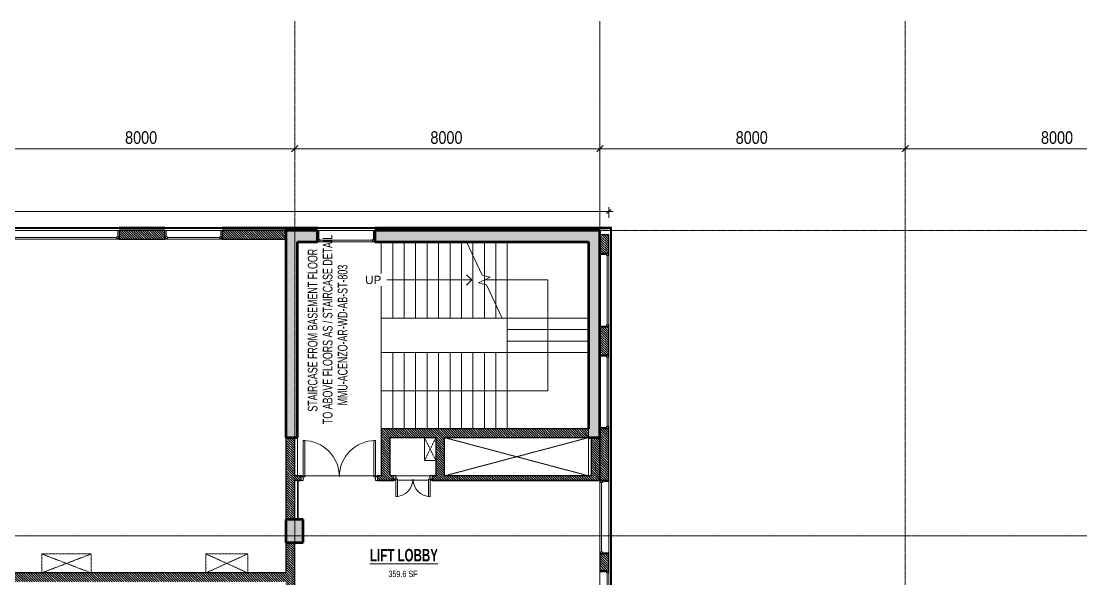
# Model space of a CAD drawing. Header units: millimetres. Extents: x -25222 to 91371, y -63339 to 20835.
# Drawn here: x 46568 to 74335, y 5484 to 20090 of the extents above; entities that cross this region are included whole.
import ezdxf

# ---------------------------------------------------------------- set-up
doc = ezdxf.new("R2010")
doc.units = ezdxf.units.MM
for name, pattern in [('Cut Out Line', [2, 1, -1]), ('Grid Line', [22.225, 12.7, -3.175, 3.175, -3.175]), ('Overhead', [3.96875, 2.38125, -1.5875])]:
    doc.linetypes.add(name, pattern=pattern)
for name, color, linetype, lineweight in [('A-ANNO-DIMS', 211, 'Continuous', 9), ('A-ANNO-DIMS-110', 211, 'Continuous', 9), ('A-AREA-IDEN', 2, 'Continuous', 9), ('A-DETL', 90, 'Continuous', 5), ('A-DOOR', 31, 'Continuous', 5), ('A-DOOR-FRAM', 31, 'Continuous', 5), ('A-GLAZ', 151, 'Continuous', 5), ('A-WALL', 113, 'Continuous', 5), ('A-WALL-PATT', 111, 'Continuous', 25), ('G-ANNO-TEXT', 231, 'Continuous', 9), ('S-COLS', 52, 'Continuous', 5), ('S-GRID', 1, 'Continuous', 9), ('S-STRS', 31, 'Continuous', 5), ('S-STRS-ANNO', 31, 'Continuous', 5), ('S-STRS-IDEN', 31, 'Continuous', 5), ('S-STRS-MBND', 31, 'Overhead', 5)]:
    doc.layers.add(name, color=color, linetype=linetype, lineweight=lineweight)
doc.styles.add('Arial_1', font='arial.ttf', dxfattribs={"height": 220})
doc.styles.add('Swis721 Cn BT_1', font='swissc.ttf', dxfattribs={"height": 330})
doc.styles.add('Swis721 Cn BT_10', font='swissc.ttf', dxfattribs={"width": 0.9, "height": 220})
doc.styles.add('Swis721 Cn BT_2', font='swissc.ttf', dxfattribs={"width": 0.8, "height": 253})
doc.styles.add('Swis721 Cn BT_3', font='swissc.ttf', dxfattribs={"width": 0.8, "height": 165})
doc.styles.add('Swis721 Cn BT_B', font='swisscb.ttf', dxfattribs={"width": 0.8, "height": 330})
doc.dimstyles.new('Diagonal_-2_mm_Swiss', dxfattribs={"dimscale": 304.8, "dimtxt": 222.071065, "dimasz": 0.360892, "dimexe": 0.360892, "dimexo": 0.0625, "dimgap": 0.072178, "dimtad": 1, "dimdec": 0, "dimzin": 0, "dimdsep": 46, "dimtxsty": 'Swis721 Cn BT_10', "dimblk1": 'OBLIQUE', "dimblk2": 'OBLIQUE', "dimsah": 1, "dimcen": 0.09, "dimdle": 0.360892, "dimazin": 0, "dimtfac": 1, "dimtdec": 4, "dimtix": 1, "dimtmove": 0, "dimatfit": 3, "dimfxl": 0.541339, "dimfxlon": 1, "dimtvp": 1, "dimtolj": 1, "dimtzin": 0, "dimarcsym": 2})
doc.dimstyles.new('Diagonal_-_2_5_mm_Swiss_Feet_Metric', dxfattribs={"dimscale": 304.8, "dimtxt": 333.106598, "dimasz": 0.541339, "dimexe": 0.360892, "dimexo": 0.0625, "dimgap": 0.072178, "dimtad": 1, "dimdec": 0, "dimzin": 0, "dimdsep": 46, "dimtxsty": 'Swis721 Cn BT_1', "dimblk1": 'OBLIQUE', "dimblk2": 'OBLIQUE', "dimsah": 1, "dimcen": 0.09, "dimdle": 0.866142, "dimazin": 0, "dimtfac": 1, "dimtdec": 4, "dimtix": 1, "dimtmove": 0, "dimatfit": 3, "dimfxl": 0.866142, "dimfxlon": 1, "dimtvp": 1, "dimtolj": 1, "dimtzin": 0, "dimarcsym": 2})
pattern_1 = [(315, (14219.89, -54691.457), (30.869454, 30.869454), [])]

# ---------------------------------------------------------------- blocks, each defined once
blk = doc.blocks.new('MM-HOSPITAL A_B BLOCK 2022_05_19_Interiors_rvt-1-4_ FOURTH FLOOR - GA PLAN')
at = {"layer": 'A-WALL', "color": 10, "lineweight": 9}
for p, q in [((53805, 7056), (53805, 8066)), ((53905, 8056), (53905, 8046)), ((55905, 8056), (55905, 8046)), ((56335, 8066), (56335, 8046)), ((57335, 8066), (57335, 8046)), ((61735, 8066), (61735, 8046)), ((53825, 8046), (53825, 7056)), ((53905, 8046), (53825, 8046)), ((56335, 8046), (55905, 8046)), ((61735, 8046), (57335, 8046))]:
    blk.add_line(p, q, dxfattribs=at)
blk = doc.blocks.new('M_Door-Passage-Double-Flush - FWD1 2_0-12470101-4_ FOURTH FLOOR - GA PLAN')
at = {"layer": 'A-DOOR'}
for p, q in [((-950, 38.85), (-950, 988.85)), ((-950, 988.85), (-905, 988.85)), ((-905, 988.85), (-905, 38.85)), ((950, 988.85), (905, 988.85)), ((905, 988.85), (905, 38.85)), ((950, 38.85), (950, 988.85)), ((-905, 38.85), (-950, 38.85)), ((905, 38.85), (950, 38.85))]:
    blk.add_line(p, q, dxfattribs=at)
for centre, start, end in [((-950, 38.85), 0, 90), ((950, 38.85), 90, 180)]:
    blk.add_arc(centre, 950, start, end, dxfattribs=at)
at = {"layer": 'A-DOOR-FRAM'}
for p, q in [((-950, 38.85), (-1000, 38.85)), ((-1000, 38.85), (-1000, -61.15)), ((-950, -10.9125), (-950, 38.85)), ((950, 38.85), (950, -10.9125)), ((1000, 38.85), (950, 38.85)), ((1000, -61.15), (1000, 38.85)), ((-1000, -61.15), (-950, -61.15)), ((-934.125, -10.9125), (-950, -10.9125)), ((-950, -61.15), (-950, -11.9375)), ((-950, -11.9375), (-934.125, -11.9375)), ((-934.125, -11.9375), (-934.125, -10.9125)), ((950, -10.9125), (934.125, -10.9125)), ((934.125, -10.9125), (934.125, -11.9375)), ((934.125, -11.9375), (950, -11.9375)), ((950, -11.9375), (950, -61.15)), ((950, -61.15), (1000, -61.15))]:
    blk.add_line(p, q, dxfattribs=at)
blk = doc.blocks.new('M_Fixed - 1938_2578-11196790-4_ FOURTH FLOOR - GA PLAN')
at = {"layer": 'A-GLAZ', "lineweight": 9}
for p, q in [((-969, 128), (-950, 128)), ((-950, 128), (-950, 65)), ((-950, 109), (-906, 109)), ((-950, 65), (-906, 65)), ((-937, 65), (-937, -102)), ((-906, 109), (-906, 65)), ((-906, 87), (906, 87)), ((906, 109), (906, 65)), ((950, 109), (906, 109)), ((906, 65), (950, 65)), ((937, 65), (937, -102)), ((950, 128), (950, 65)), ((968, 128), (950, 128)), ((-969, -102), (-937, -102)), ((969, -102), (937, -102))]:
    blk.add_line(p, q, dxfattribs=at)
blk = doc.blocks.new('M_Fixed - 1938_2578-11196791-4_ FOURTH FLOOR - GA PLAN')
at = {"layer": 'A-GLAZ', "lineweight": 9}
for p, q in [((-969, 102), (-937, 102)), ((-937, -65), (-937, 102)), ((937, -65), (937, 102)), ((969, 102), (937, 102)), ((-969, -128), (-950, -128)), ((-950, -128), (-950, -65)), ((-950, -65), (-906, -65)), ((-950, -109), (-906, -109)), ((-906, -109), (-906, -65)), ((-906, -87), (906, -87)), ((906, -65), (950, -65)), ((906, -109), (906, -65)), ((950, -109), (906, -109)), ((950, -128), (950, -65)), ((968, -128), (950, -128))]:
    blk.add_line(p, q, dxfattribs=at)
blk = doc.blocks.new('M_Door-Passage-Double-Flush - SHD 1_0-11714133-4_ FOURTH FLOOR - GA PLAN')
at = {"layer": 'A-DOOR'}
for p, q in [((-405, -38.85), (-450, -38.85)), ((-450, -38.85), (-450, -488.85)), ((-405, -488.85), (-405, -38.85)), ((405, -38.85), (450, -38.85)), ((405, -488.85), (405, -38.85)), ((450, -38.85), (450, -488.85)), ((-450, -488.85), (-405, -488.85)), ((450, -488.85), (405, -488.85))]:
    blk.add_line(p, q, dxfattribs=at)
for centre, start, end in [((-450, -38.85), 270, 360), ((450, -38.85), 180, 270)]:
    blk.add_arc(centre, 450, start, end, dxfattribs=at)
at = {"layer": 'A-DOOR-FRAM'}
for p, q in [((-500, 61.15), (-450, 61.15)), ((-500, -38.85), (-500, 61.15)), ((-450, 61.15), (-450, 11.9375)), ((-450, 11.9375), (-434.125, 11.9375)), ((-450, 10.9125), (-450, -38.85)), ((-434.125, 10.9125), (-450, 10.9125)), ((-434.125, 11.9375), (-434.125, 10.9125)), ((434.125, 11.9375), (450, 11.9375)), ((434.125, 10.9125), (434.125, 11.9375)), ((450, 10.9125), (434.125, 10.9125)), ((450, 61.15), (500, 61.15)), ((450, 11.9375), (450, 61.15)), ((450, -38.85), (450, 10.9125)), ((500, 61.15), (500, -38.85)), ((-450, -38.85), (-500, -38.85)), ((500, -38.85), (450, -38.85))]:
    blk.add_line(p, q, dxfattribs=at)
blk = doc.blocks.new('M_Fixed - 2800_2578-14861139-4_ FOURTH FLOOR - GA PLAN')
at = {"layer": 'A-GLAZ', "lineweight": 9}
for p, q in [((-1400, 102), (-1368, 102)), ((-1368, -65), (-1368, 102)), ((1368, -65), (1368, 102)), ((1400, 102), (1368, 102)), ((-1400, -128), (-1381, -128)), ((-1381, -128), (-1381, -65)), ((-1381, -65), (-1337, -65)), ((-1381, -109), (-1337, -109)), ((-1337, -109), (-1337, -65)), ((-1337, -87), (1337, -87)), ((1337, -65), (1381, -65)), ((1337, -109), (1337, -65)), ((1381, -109), (1337, -109)), ((1381, -128), (1381, -65)), ((1399, -128), (1381, -128))]:
    blk.add_line(p, q, dxfattribs=at)
blk = doc.blocks.new('M_Fixed - 1500_2578-14861140-4_ FOURTH FLOOR - GA PLAN')
at = {"layer": 'A-GLAZ', "lineweight": 9}
for p, q in [((-750, 102), (-718, 102)), ((-718, -65), (-718, 102)), ((718, -65), (718, 102)), ((750, 102), (718, 102)), ((-750, -128), (-731, -128)), ((-731, -128), (-731, -65)), ((-731, -65), (-687, -65)), ((-731, -109), (-687, -109)), ((-687, -109), (-687, -65)), ((-687, -87), (687, -87)), ((687, -65), (731, -65)), ((687, -109), (687, -65)), ((731, -109), (687, -109)), ((731, -128), (731, -65)), ((749, -128), (731, -128))]:
    blk.add_line(p, q, dxfattribs=at)
blk = doc.blocks.new('M_Fixed - 1500_2578-14861971-4_ FOURTH FLOOR - GA PLAN')
at = {"layer": 'A-GLAZ', "lineweight": 9}
for p, q in [((-750, 163), (-731, 163)), ((-731, 163), (-731, 100)), ((-731, 144), (-687, 144)), ((-731, 100), (-687, 100)), ((-718, 100), (-718, -137)), ((-687, 144), (-687, 100)), ((-687, 122), (687, 122)), ((687, 144), (687, 100)), ((731, 144), (687, 144)), ((687, 100), (731, 100)), ((718, 100), (718, -137)), ((731, 163), (731, 100)), ((749, 163), (731, 163)), ((-750, -137), (-718, -137)), ((750, -137), (718, -137))]:
    blk.add_line(p, q, dxfattribs=at)
blk = doc.blocks.new('DIMBLOCK12-4_ FOURTH FLOOR - GA PLAN')
at = {"layer": 'A-ANNO-DIMS-110', "lineweight": 35, "transparency": 16777216}
for p, q in [((69735, 16750), (69653, 16667)), ((69735, 16750), (69818, 16832)), ((77735, 16750), (77653, 16667)), ((77735, 16750), (77818, 16832))]:
    blk.add_line(p, q, dxfattribs=at)
at = {"layer": 'A-ANNO-DIMS-110', "transparency": 16777216}
for p, q in [((69735, 16486), (69735, 16860)), ((77735, 16750), (69735, 16750)), ((69735, 16750), (69735, 16486)), ((77735, 16486), (77735, 16860)), ((77735, 16750), (77735, 16486))]:
    blk.add_line(p, q, dxfattribs=at)
at = {"layer": 'A-ANNO-DIMS-110', "color": 0, "transparency": 16777216, "insert": (73291, 17207), "char_height": 330, "width": 1065.94, "attachment_point": 1, "line_spacing_factor": 0.961347, "style": 'Swis721 Cn BT_1'}
blk.add_mtext('8000', dxfattribs=at)
blk = doc.blocks.new('_Oblique')
at = {"color": 0, "linetype": 'ByBlock', "lineweight": -2}
blk.add_line((-0.5, -0.5), (0.5, 0.5), dxfattribs=at)
blk = doc.blocks.new('DIMBLOCK13-4_ FOURTH FLOOR - GA PLAN')
at = {"layer": 'A-ANNO-DIMS-110', "lineweight": 35, "transparency": 16777216}
for p, q in [((61735, 16750), (61653, 16667)), ((61735, 16750), (61818, 16832)), ((69735, 16750), (69653, 16667)), ((69735, 16750), (69818, 16832))]:
    blk.add_line(p, q, dxfattribs=at)
at = {"layer": 'A-ANNO-DIMS-110', "transparency": 16777216}
for p, q in [((61735, 16486), (61735, 16860)), ((69735, 16750), (61735, 16750)), ((61735, 16750), (61735, 16486)), ((69735, 16486), (69735, 16860)), ((69735, 16750), (69735, 16486))]:
    blk.add_line(p, q, dxfattribs=at)
at = {"layer": 'A-ANNO-DIMS-110', "color": 0, "transparency": 16777216, "insert": (65291, 17207), "char_height": 330, "width": 1065.94, "attachment_point": 1, "line_spacing_factor": 0.961347, "style": 'Swis721 Cn BT_1'}
blk.add_mtext('8000', dxfattribs=at)
blk = doc.blocks.new('DIMBLOCK14-4_ FOURTH FLOOR - GA PLAN')
at = {"layer": 'A-ANNO-DIMS-110', "lineweight": 35, "transparency": 16777216}
for p, q in [((53735, 16750), (53653, 16667)), ((53735, 16750), (53818, 16832)), ((61735, 16750), (61653, 16667)), ((61735, 16750), (61818, 16832))]:
    blk.add_line(p, q, dxfattribs=at)
at = {"layer": 'A-ANNO-DIMS-110', "transparency": 16777216}
for p, q in [((53735, 16486), (53735, 16860)), ((61735, 16750), (53735, 16750)), ((53735, 16750), (53735, 16486)), ((61735, 16486), (61735, 16860)), ((61735, 16750), (61735, 16486))]:
    blk.add_line(p, q, dxfattribs=at)
at = {"layer": 'A-ANNO-DIMS-110', "color": 0, "transparency": 16777216, "insert": (57291, 17207), "char_height": 330, "width": 1065.94, "attachment_point": 1, "line_spacing_factor": 0.961347, "style": 'Swis721 Cn BT_1'}
blk.add_mtext('8000', dxfattribs=at)
blk = doc.blocks.new('DIMBLOCK15-4_ FOURTH FLOOR - GA PLAN')
at = {"layer": 'A-ANNO-DIMS-110', "lineweight": 35, "transparency": 16777216}
for p, q in [((45735, 16750), (45653, 16667)), ((45735, 16750), (45818, 16832)), ((53735, 16750), (53653, 16667)), ((53735, 16750), (53818, 16832))]:
    blk.add_line(p, q, dxfattribs=at)
at = {"layer": 'A-ANNO-DIMS-110', "transparency": 16777216}
for p, q in [((45735, 16486), (45735, 16860)), ((53735, 16750), (45735, 16750)), ((45735, 16750), (45735, 16486)), ((53735, 16486), (53735, 16860)), ((53735, 16750), (53735, 16486))]:
    blk.add_line(p, q, dxfattribs=at)
at = {"layer": 'A-ANNO-DIMS-110', "color": 0, "transparency": 16777216, "insert": (49291, 17207), "char_height": 330, "width": 1065.94, "attachment_point": 1, "line_spacing_factor": 0.961347, "style": 'Swis721 Cn BT_1'}
blk.add_mtext('8000', dxfattribs=at)
blk = doc.blocks.new('DIMBLOCK102-4_ FOURTH FLOOR - GA PLAN')
at = {"layer": 'A-ANNO-DIMS-110', "transparency": 16777216}
for p, q in [((62075, 15105), (18910, 15105)), ((19020, 14940), (19020, 15215)), ((19020, 15105), (19020, 14940)), ((61965, 14940), (61965, 15215)), ((61965, 15105), (61965, 14940))]:
    blk.add_line(p, q, dxfattribs=at)
at = {"layer": 'A-ANNO-DIMS-110', "lineweight": 18, "transparency": 16777216}
for p, q in [((19020, 15105), (18965, 15050)), ((19020, 15105), (19075, 15160)), ((61965, 15105), (61910, 15050)), ((61965, 15105), (62020, 15160))]:
    blk.add_line(p, q, dxfattribs=at)
at = {"layer": 'A-ANNO-DIMS-110', "color": 0, "transparency": 16777216, "insert": (40167, 15418), "char_height": 220, "width": 782.54, "attachment_point": 1, "line_spacing_factor": 0.961347, "style": 'Swis721 Cn BT_10'}
blk.add_mtext('42945', dxfattribs=at)

msp = doc.modelspace()

# ---------------------------------------------------------------- hatches: boundary and pattern name
at = {"layer": 'A-WALL-PATT', "lineweight": 5}
h = msp.add_hatch(dxfattribs=at)
h.set_pattern_fill('FP_1', color=9, style=0, pattern_type=2)
h.set_pattern_definition(pattern_1)
h.paths.add_polyline_path([(56005.1, 14656.3), (62040.1, 14656.3), (62040.1, 14686.3), (55835.1, 14686.3), (55835.1, 14656.3)], flags=0)
h.paths.add_polyline_path([(49135.1, 14656.3), (50335.1, 14656.3), (50335.1, 14686.3), (49135.1, 14686.3)], flags=0)
h.paths.add_polyline_path([(51835.1, 14656.3), (54335.1, 14656.3), (54335.1, 14686.3), (51835.1, 14686.3)], flags=0)
h.paths.add_polyline_path([(46335.1, 14656.3), (46335.1, 14686.3), (45135.1, 14686.3), (45135.1, 14656.3), (46035.1, 14656.3)], flags=0)
h.paths.add_polyline_path([(42335.1, 14656.3), (42335.1, 14686.3), (41135.1, 14686.3), (41135.1, 14656.3)], flags=0)
h.paths.add_polyline_path([(29435.1, 14656.3), (30335.1, 14656.3), (30335.1, 14686.3), (29135.1, 14686.3), (29135.1, 14656.3)], flags=0)
h.paths.add_polyline_path([(38335.1, 14656.3), (38335.1, 14686.3), (37135.1, 14686.3), (37135.1, 14656.3), (38035.1, 14656.3)], flags=0)
h.paths.add_polyline_path([(34335.1, 14656.3), (34335.1, 14686.3), (33135.1, 14686.3), (33135.1, 14656.3), (33580.1, 14656.3)], flags=0)
h.paths.add_polyline_path([(26335.1, 14656.3), (26335.1, 14686.3), (25135.1, 14686.3), (25135.1, 14656.3), (26234.7, 14656.3)], flags=0)
h.paths.add_polyline_path([(22335.1, 14656.3), (22335.1, 14686.3), (21135.1, 14686.3), (21135.1, 14656.3), (21922.6, 14656.3)], flags=0)
h.paths.add_polyline_path([(19020.1, 14656.3), (19635.1, 14656.3), (19635.1, 14686.3), (19020.1, 14686.3)], flags=0)
h = msp.add_hatch(dxfattribs=at)
h.set_pattern_fill('FP_1', color=9, style=0, pattern_type=2)
h.set_pattern_definition(pattern_1)
h.paths.add_polyline_path([(21620.1, 14381.3), (21620.1, 14611.3), (21135.1, 14611.3), (21135.1, 14381.3), (21620.1, 14381.3)], flags=0)
h.paths.add_polyline_path([(22335.1, 14381.3), (22335.1, 14611.3), (21920.1, 14611.3), (21920.1, 14381.3)], flags=0)
h.paths.add_polyline_path([(19420.1, 14381.3), (19635.1, 14381.3), (19635.1, 14611.3), (19020.1, 14611.3), (19020.1, 14381.3), (19120.1, 14381.3)], flags=0)
h.paths.add_polyline_path([(50335.1, 14381.3), (50335.1, 14611.3), (49135.1, 14611.3), (49135.1, 14381.3)], flags=0)
h.paths.add_polyline_path([(53505.1, 14381.3), (53505.1, 14611.3), (51835.1, 14611.3), (51835.1, 14381.3)], flags=0)
h.paths.add_polyline_path([(46035.1, 14381.3), (46335.1, 14381.3), (46335.1, 14611.3), (46035.1, 14611.3), (46035.1, 14553.7)], flags=0)
h.paths.add_polyline_path([(45135.1, 14381.3), (45435.1, 14381.3), (45435.1, 14611.3), (45135.1, 14611.3)], flags=0)
h.paths.add_polyline_path([(33135.1, 14381.3), (34335.1, 14381.3), (34335.1, 14611.3), (33135.1, 14611.3)], flags=0)
h.paths.add_polyline_path([(38335.1, 14381.3), (38335.1, 14611.3), (38035.1, 14611.3), (38035.1, 14381.3)], flags=0)
h.paths.add_polyline_path([(41135.1, 14381.3), (42335.1, 14381.3), (42335.1, 14611.3), (41135.1, 14611.3)], flags=0)
h.paths.add_polyline_path([(37135.1, 14381.3), (37435.1, 14381.3), (37435.1, 14611.3), (37135.1, 14611.3)], flags=0)
h.paths.add_polyline_path([(26234.7, 14381.3), (26335.1, 14381.3), (26335.1, 14611.3), (25135.1, 14611.3), (25135.1, 14381.3)], flags=0)
h.paths.add_polyline_path([(29435.1, 14381.3), (29435.1, 14611.3), (29135.1, 14611.3), (29135.1, 14381.3)], flags=0)
h.paths.add_polyline_path([(30035.1, 14381.3), (30335.1, 14381.3), (30335.1, 14611.3), (30035.1, 14611.3), (30035.1, 14553.7)], flags=0)
h = msp.add_hatch(color=55, dxfattribs=at)
h.paths.add_polyline_path([(61735.1, 14311.3), (61735.1, 14311.3), (61735.1, 14611.3), (55835.1, 14611.3), (55835.1, 14311.3), (61435.1, 14311.3)], flags=0)
h.paths.add_polyline_path([(53805.1, 14311.3), (54335.1, 14311.3), (54335.1, 14611.3), (53505.1, 14611.2), (53505.1, 14311.3)], flags=0)
h = msp.add_hatch(dxfattribs=at)
h.set_pattern_fill('FP_1', color=9, style=0, pattern_type=2)
h.set_pattern_definition(pattern_1)
h.paths.add_polyline_path([(61965.1, -9618.7), (61965.1, -8788.7), (61735.1, -8788.7), (61735.1, -9618.7)], flags=0)
h.paths.add_polyline_path([(61735.1, -6850.7), (61965.1, -6850.7), (61965.1, -6319.7), (61735.1, -6319.7), (61735.1, -6388.7)], flags=0)
h.paths.add_polyline_path([(61965.1, -4381.7), (61965.1, -3851.7), (61735.1, -3851.7), (61735.1, -4381.7)], flags=0)
h.paths.add_polyline_path([(61965.1, -1913.7), (61965.1, -1313.7), (61735.1, -1313.7), (61735.1, -1913.7)], flags=0)
h.paths.add_polyline_path([(61965.1, 624.3), (61965.1, 1224.3), (61735.1, 1224.3), (61735.1, 624.3)], flags=0)
h.paths.add_polyline_path([(61965.1, 3162.3), (61965.1, 3762.3), (61735.1, 3762.3), (61735.1, 3162.3)], flags=0)
h.paths.add_polyline_path([(61965.1, 5700.3), (61965.1, 6128.3), (61735.1, 6128.3), (61735.1, 5700.3)], flags=0)
h.paths.add_polyline_path([(61735.1, 8066.3), (61965.1, 8066.3), (61965.1, 9411.3), (61735.1, 9411.3), (61735.1, 8617.3)], flags=0)
h.paths.add_polyline_path([(61965.1, 11349.3), (61965.1, 12073.3), (61735.1, 12073.3), (61735.1, 11349.3)], flags=0)
h.paths.add_polyline_path([(61965.1, 14011.3), (61965.1, 14496.3), (61735.1, 14496.3), (61735.1, 14011.3)], flags=0)
h = msp.add_hatch(dxfattribs=at)
h.set_pattern_fill('FP_1', color=9, style=0, pattern_type=2)
h.set_pattern_definition(pattern_1)
h.paths.add_polyline_path([(62040.1, -9693.7), (62040.1, -8788.7), (62010.1, -8788.7), (62010.1, -9693.7)], flags=0)
h.paths.add_polyline_path([(62040.1, -6850.7), (62040.1, -6319.7), (62010.1, -6319.7), (62010.1, -6850.7)], flags=0)
h.paths.add_polyline_path([(62040.1, -4381.7), (62040.1, -3851.7), (62010.1, -3851.7), (62010.1, -4381.7)], flags=0)
h.paths.add_polyline_path([(62040.1, -1913.7), (62040.1, -1313.7), (62010.1, -1313.7), (62010.1, -1913.7)], flags=0)
h.paths.add_polyline_path([(62010.1, 624.3), (62040.1, 624.3), (62040.1, 1224.3), (62010.1, 1224.3)], flags=0)
h.paths.add_polyline_path([(62040.1, 3162.3), (62040.1, 3762.3), (62010.1, 3762.3), (62010.1, 3162.3)], flags=0)
h.paths.add_polyline_path([(62010.1, 5700.3), (62040.1, 5700.3), (62040.1, 6128.3), (62010.1, 6128.3)], flags=0)
h.paths.add_polyline_path([(62010.1, 8066.3), (62040.1, 8066.3), (62040.1, 9411.3), (62010.1, 9411.3), (62010.1, 8871.4)], flags=0)
h.paths.add_polyline_path([(62040.1, 11349.3), (62040.1, 12073.3), (62010.1, 12073.3), (62010.1, 11349.3)], flags=0)
h.paths.add_polyline_path([(62010.1, 14011.3), (62040.1, 14011.3), (62040.1, 14656.3), (62010.1, 14656.3), (62010.1, 14311.3)], flags=0)
for points in [[(53805.1, 9181.3), (53805.1, 9181.3), (53805.1, 14311.3), (53505.1, 14311.3), (53505.1, 9181.3)], [(61735.1, 9181.3), (61735.1, 14311.3), (61435.1, 14311.3), (61435.1, 9181.3), (61680.1, 9181.3)]]:
    msp.add_hatch(color=55, dxfattribs=at).paths.add_polyline_path(points, flags=0)
h = msp.add_hatch(dxfattribs=at)
h.set_pattern_fill('FP_1', color=9, style=0, pattern_type=2)
h.set_pattern_definition(pattern_1)
h.paths.add_polyline_path([(53505.1, 7036.3), (53735.1, 7036.3), (53735.1, 9181.3), (53505.1, 9181.3), (53505.1, 7036.3)], flags=0)
h = msp.add_hatch(dxfattribs=at)
h.set_pattern_fill('FP_1', color=9, style=0, pattern_type=2)
h.set_pattern_definition(pattern_1)
h.paths.add_polyline_path([(57435.1, 9181.3), (61435.1, 9181.3), (61435.1, 9411.3), (56005.1, 9411.3), (56005.1, 9181.3), (56305.1, 9181.3)], flags=0)
h = msp.add_hatch(dxfattribs=at)
h.set_pattern_fill('FP_1', color=9, style=0, pattern_type=2)
h.set_pattern_definition(pattern_1)
h.paths.add_polyline_path([(56005.1, 8181.3), (56235.1, 8181.3), (56235.1, 9181.3), (56005.1, 9181.3), (56005.1, 8997.8)], flags=0)
h = msp.add_hatch(dxfattribs=at)
h.set_pattern_fill('FP_1', color=9, style=0, pattern_type=2)
h.set_pattern_definition(pattern_1)
h.paths.add_polyline_path([(57452.9, 8181.3), (57665.1, 8181.3), (57665.1, 9181.3), (57435.1, 9181.3), (57435.1, 8181.3)], flags=0)
h = msp.add_hatch(dxfattribs=at)
h.set_pattern_fill('FP_1', color=9, style=0, pattern_type=2)
h.set_pattern_definition(pattern_1)
h.paths.add_polyline_path([(61505.1, 8066.3), (61735.1, 8066.3), (61735.1, 9181.2), (61505.1, 9181.3), (61505.1, 8181.3)], flags=0)
h = msp.add_hatch(dxfattribs=at)
h.set_pattern_fill('FP_1', color=9, style=0, pattern_type=2)
h.set_pattern_definition(pattern_1)
h.paths.add_polyline_path([(61435.1, 8066.3), (61505.1, 8066.3), (61505.1, 8181.3), (57335.1, 8181.3), (57335.1, 8066.3), (59305.1, 8066.3)], flags=0)
h.paths.add_polyline_path([(56235.1, 8066.3), (56335.1, 8066.3), (56335.1, 8181.3), (55905.1, 8181.3), (55905.1, 8066.3), (56005.1, 8066.3)], flags=0)
h.paths.add_polyline_path([(53805.1, 8066.3), (53905.1, 8066.3), (53905.1, 8181.3), (53735.1, 8181.3), (53735.1, 8066.3), (53761.5, 8066.3)], flags=0)
h = msp.add_hatch(dxfattribs=at)
h.set_pattern_fill('FP_1', color=9, style=0, pattern_type=2)
h.set_pattern_definition(pattern_1)
h.paths.add_polyline_path([(53620.1, 2651.3), (53735.1, 2651.3), (53735.1, 4001.3), (53505.1, 4001.3), (53505.1, 2651.3)], flags=0)
h.paths.add_polyline_path([(53505.1, 5251.3), (53735.1, 5251.3), (53735.1, 6436.3), (53505.1, 6436.3), (53505.1, 5406.3)], flags=0)
h = msp.add_hatch(dxfattribs=at)
h.set_pattern_fill('FP_1', color=9, style=0, pattern_type=2)
h.set_pattern_definition(pattern_1)
h.paths.add_polyline_path([(51943.8, 5406.3), (53505.1, 5406.3), (53505.1, 5636.3), (-10104.9, 5636.3), (-10104.9, 5406.3), (48271.1, 5406.3)], flags=0)
at = {"layer": 'S-COLS'}
msp.add_hatch(color=8, dxfattribs=at).paths.add_polyline_path([(53505.8, 6436.3), (53955.8, 6436.3), (53955.8, 7036.3), (53505.8, 7036.3)], flags=0)

# ---------------------------------------------------------------- linework, layer by layer
at = {"layer": 'A-DETL', "linetype": 'Cut Out Line'}
for p, q in [((57135, 9181.3), (57434.6, 8582)), ((57135, 8581.3), (57434.6, 9180.5)), ((61435.1, 9181.3), (57665.1, 8181.3)), ((57665.1, 9181.2), (61435.1, 8181.3)), ((47105, 6136.3), (48405, 5636.3)), ((48405, 6136.3), (47105, 5636.3)), ((47105, 5636.3), (47105, 6136.3)), ((47105, 6136.3), (48405, 6136.3)), ((48405, 6136.3), (48405, 5636.3)), ((52505, 6136.3), (51405, 5636.3)), ((51405, 6136.3), (52505, 5636.3)), ((51405, 5636.3), (51405, 6136.3)), ((51405, 6136.3), (52505, 6136.3)), ((52505, 6136.3), (52505, 5636.3))]:
    msp.add_line(p, q, dxfattribs=at)
at = {"layer": 'A-DETL'}
for p, q in [((57135, 8581.3), (57135, 9181.3)), ((57435.1, 9181.3), (57435.1, 8581.3)), ((61435.1, 9181.3), (61435.1, 8181.3)), ((57435.1, 8581.3), (57135, 8581.3))]:
    msp.add_line(p, q, dxfattribs=at)
at = {"layer": 'A-WALL'}
for p, q in [((46335.1, 14686.3), (49135.1, 14686.3)), ((49135.1, 14656.3), (46335.1, 14656.3)), ((46335.1, 14611.3), (49135.1, 14611.3)), ((50335.1, 14686.3), (51835.1, 14686.3)), ((51835.1, 14656.3), (50335.1, 14656.3)), ((50335.1, 14611.3), (51835.1, 14611.3)), ((54335.1, 14686.3), (55835.1, 14686.3)), ((55835.1, 14656.3), (54335.1, 14656.3)), ((54335.1, 14611.3), (55835.1, 14611.3)), ((49135.1, 14381.3), (46335.1, 14381.3)), ((51835.1, 14381.3), (50335.1, 14381.3)), ((55835.1, 14311.3), (54335.1, 14311.3)), ((61965.1, 14011.3), (61965.1, 12073.3)), ((62010.1, 12073.3), (62010.1, 14011.3)), ((62040.1, 14011.3), (62040.1, 12073.3)), ((61965.1, 11349.3), (61965.1, 9411.3)), ((62010.1, 9411.3), (62010.1, 11349.3)), ((62040.1, 11349.3), (62040.1, 9411.3)), ((61435.1, 9181.3), (61435.1, 9411.3)), ((56385.1, 8066.3), (56335.1, 8066.3)), ((56385.1, 8181.3), (57285.1, 8181.3)), ((57240.1, 8066.3), (56430.1, 8066.3)), ((57335.1, 8066.3), (57285.1, 8066.3)), ((61965.1, 8066.3), (61965.1, 6128.3)), ((62010.1, 6128.3), (62010.1, 8066.3)), ((62040.1, 8066.3), (62040.1, 6128.3)), ((61735.1, 6128.3), (61735.1, 8046.3)), ((61735.1, 5121.3), (61735.1, 5700.3)), ((61965.1, 5700.3), (61965.1, 3762.3)), ((62010.1, 3762.3), (62010.1, 5700.3)), ((62040.1, 5700.3), (62040.1, 3762.3))]:
    msp.add_line(p, q, dxfattribs=at)
at = {"layer": 'A-WALL', "lineweight": 25}
for p, q in [((50335.1, 14686.3), (49135.1, 14686.3)), ((49135.1, 14686.3), (49135.1, 14656.3)), ((49135.1, 14656.3), (50335.1, 14656.3)), ((50335.1, 14611.3), (49135.1, 14611.3)), ((49135.1, 14611.3), (49135.1, 14381.3)), ((50335.1, 14656.3), (50335.1, 14686.3)), ((50335.1, 14381.3), (50335.1, 14611.3)), ((54335.1, 14686.3), (51835.1, 14686.3)), ((51835.1, 14686.3), (51835.1, 14656.3)), ((51835.1, 14656.3), (54335.1, 14656.3)), ((53505.1, 14611.3), (51835.1, 14611.3)), ((51835.1, 14611.3), (51835.1, 14381.3)), ((53505.1, 14381.3), (53505.1, 14611.3)), ((54335.1, 14656.3), (54335.1, 14686.3)), ((55835.1, 14686.3), (55835.1, 14656.3)), ((62040.1, 14686.3), (55835.1, 14686.3)), ((55835.1, 14656.3), (62040.1, 14656.3)), ((61735.1, 14496.3), (61735.1, 14011.3)), ((61965.1, 14496.3), (61735.1, 14496.3)), ((61965.1, 14011.3), (61965.1, 14496.3)), ((62010.1, 14686.3), (62010.1, 14011.3)), ((62040.1, 14011.3), (62040.1, 14686.3)), ((49135.1, 14381.3), (50335.1, 14381.3)), ((51835.1, 14381.3), (53505.1, 14381.3)), ((61735.1, 14011.3), (61965.1, 14011.3)), ((62010.1, 14011.3), (62040.1, 14011.3)), ((61735.1, 12073.3), (61735.1, 11349.3)), ((61965.1, 12073.3), (61735.1, 12073.3)), ((61965.1, 11349.3), (61965.1, 12073.3)), ((62010.1, 12073.3), (62010.1, 11349.3)), ((62040.1, 12073.3), (62010.1, 12073.3)), ((62040.1, 11349.3), (62040.1, 12073.3)), ((61735.1, 11349.3), (61965.1, 11349.3)), ((62010.1, 11349.3), (62040.1, 11349.3)), ((53505.1, 9181.3), (53505.1, 7036.3)), ((53505.1, 9181.3), (53505.1, 9181.3)), ((53735.1, 8181.3), (53735.1, 9181.3)), ((61435.1, 9411.3), (56005.1, 9411.3)), ((56005.1, 9411.3), (56005.1, 8181.3)), ((56235.1, 9181.3), (57435.1, 9181.3)), ((56235.1, 8181.3), (56235.1, 9181.3)), ((57435.1, 9181.3), (57435.1, 8181.3)), ((57665.1, 9181.3), (61435.1, 9181.3)), ((57665.1, 8181.3), (57665.1, 9181.3)), ((61505.1, 9181.3), (61505.1, 8181.3)), ((61735.1, 9411.3), (61735.1, 8066.3)), ((61965.1, 9411.3), (61735.1, 9411.3)), ((61735.1, 8066.3), (61735.1, 9181.3)), ((61965.1, 8066.3), (61965.1, 9411.3)), ((62010.1, 9411.3), (62010.1, 8066.3)), ((62040.1, 9411.3), (62010.1, 9411.3)), ((62040.1, 8066.3), (62040.1, 9411.3)), ((53905.1, 8181.3), (53735.1, 8181.3)), ((53735.1, 7036.3), (53735.1, 8066.3)), ((53735.1, 8066.3), (53905.1, 8066.3)), ((53905.1, 8156.3), (53905.1, 8181.3)), ((56005.1, 8181.3), (55905.1, 8181.3)), ((55905.1, 8181.3), (55905.1, 8156.3)), ((55905.1, 8066.3), (56335.1, 8066.3)), ((56335.1, 8181.3), (56235.1, 8181.3)), ((56335.1, 8066.3), (56335.1, 8091.3)), ((57435.1, 8181.3), (57335.1, 8181.3)), ((57335.1, 8091.3), (57335.1, 8066.3)), ((57335.1, 8066.3), (61965.1, 8066.3)), ((61505.1, 8181.3), (57665.1, 8181.3)), ((62010.1, 8066.3), (62040.1, 8066.3)), ((53505.1, 7036.3), (53735.1, 7036.3)), ((53505.1, 6436.3), (53505.1, 5636.3)), ((53735.1, 6436.3), (53505.1, 6436.3)), ((53735.1, 5251.3), (53735.1, 6436.3)), ((61735.1, 6128.3), (61735.1, 5700.3)), ((61965.1, 6128.3), (61735.1, 6128.3)), ((61965.1, 5700.3), (61965.1, 6128.3)), ((62010.1, 6128.3), (62010.1, 5700.3)), ((62040.1, 6128.3), (62010.1, 6128.3)), ((62040.1, 5700.3), (62040.1, 6128.3)), ((53505.1, 5636.3), (-10104.9, 5636.3)), ((61735.1, 5700.3), (61965.1, 5700.3)), ((62010.1, 5700.3), (62040.1, 5700.3))]:
    msp.add_line(p, q, dxfattribs=at)
at = {"layer": 'A-WALL', "lineweight": 50}
for p, q in [((54335.1, 14611.3), (53505.1, 14611.3)), ((53505.1, 14611.3), (53505.1, 14311.3)), ((54335.1, 14311.3), (54335.1, 14611.3)), ((61735.1, 14611.3), (55835.1, 14611.3)), ((55835.1, 14611.3), (55835.1, 14311.3)), ((61735.1, 14311.3), (61735.1, 14611.3)), ((53505.1, 14311.3), (53505.1, 9181.3)), ((53805.1, 9181.3), (53805.1, 14311.3)), ((53805.1, 14311.3), (54335.1, 14311.3)), ((55835.1, 14311.3), (61435.1, 14311.3)), ((61435.1, 14311.3), (61435.1, 9411.3)), ((61735.1, 9181.3), (61735.1, 14311.3)), ((53505.1, 9181.3), (53805.1, 9181.3)), ((61435.1, 9181.3), (61735.1, 9181.3))]:
    msp.add_line(p, q, dxfattribs=at)
at = {"layer": 'S-COLS', "color": 250, "lineweight": 50}
for p, q in [((53955.8, 7036.3), (53505.8, 7036.3)), ((53505.8, 7036.3), (53505.8, 6436.3)), ((53955.8, 6436.3), (53955.8, 7036.3)), ((53505.8, 6436.3), (53955.8, 6436.3))]:
    msp.add_line(p, q, dxfattribs=at)
at = {"layer": 'S-GRID', "linetype": 'Grid Line'}
for p, q in [((53735.1, 20089.7), (53735.1, -62440.6)), ((61735.1, 20089.7), (61735.1, -62440.6)), ((69735.1, 20089.7), (69735.1, -62440.6)), ((90711.2, 14611.3), (-24562.2, 14611.3)), ((-24562.2, 6611.3), (90711.2, 6611.3))]:
    msp.add_line(p, q, dxfattribs=at)
at = {"layer": 'S-STRS'}
for p, q in [((56005.1, 14311.3), (56005.1, 12311.3)), ((56305.1, 14311.3), (56305.1, 12311.3)), ((56605.1, 14311.3), (56605.1, 12311.3)), ((56905.1, 14311.3), (56905.1, 12311.3)), ((57205.1, 14311.3), (57205.1, 12311.3)), ((57505.1, 14311.3), (57505.1, 12311.3)), ((57805.1, 14311.3), (57805.1, 12311.3)), ((58105.1, 14311.3), (58105.1, 12311.3)), ((58405.1, 14311.3), (58405.1, 13954.6)), ((58705.1, 14311.3), (58705.1, 13421.7)), ((59005.1, 14311.3), (59005.1, 12667.9)), ((59305.1, 14311.3), (59305.1, 12311.3)), ((58405.1, 13954.6), (58405.1, 12311.3)), ((58705.1, 13421.7), (58705.1, 13311.3)), ((58705.1, 13311.3), (58705.1, 13200.8)), ((58705.1, 13200.8), (58705.1, 12311.3)), ((59005.1, 12667.9), (59005.1, 12311.3)), ((56005.1, 11411.3), (56005.1, 12311.3)), ((56005.1, 12311.3), (56305.1, 12311.3)), ((56305.1, 12311.3), (56605.1, 12311.3)), ((56605.1, 12311.3), (56905.1, 12311.3)), ((56905.1, 12311.3), (57205.1, 12311.3)), ((57205.1, 12311.3), (57505.1, 12311.3)), ((57505.1, 12311.3), (57805.1, 12311.3)), ((57805.1, 12311.3), (58105.1, 12311.3)), ((58105.1, 12311.3), (58405.1, 12311.3)), ((58405.1, 12311.3), (58705.1, 12311.3)), ((58705.1, 12311.3), (59005.1, 12311.3)), ((59005.1, 12311.3), (59171.4, 12311.3)), ((59171.4, 12311.3), (59305.1, 12311.3)), ((61435.1, 12311.3), (59305.1, 12311.3)), ((59305.1, 12311.3), (59305.1, 12011.3)), ((59305.1, 12011.3), (59305.1, 11711.3)), ((61435.1, 12011.3), (59305.1, 12011.3)), ((59305.1, 11711.3), (59305.1, 11411.3)), ((61435.1, 11711.3), (59305.1, 11711.3)), ((56005.1, 9411.3), (56005.1, 11411.3)), ((56305.1, 11411.3), (56005.1, 11411.3)), ((56605.1, 11411.3), (56305.1, 11411.3)), ((56305.1, 9411.3), (56305.1, 11411.3)), ((56905.1, 11411.3), (56605.1, 11411.3)), ((56605.1, 9411.3), (56605.1, 11411.3)), ((57205.1, 11411.3), (56905.1, 11411.3)), ((56905.1, 9411.3), (56905.1, 11411.3)), ((57505.1, 11411.3), (57205.1, 11411.3)), ((57205.1, 9411.3), (57205.1, 11411.3)), ((57805.1, 11411.3), (57505.1, 11411.3)), ((57505.1, 9411.3), (57505.1, 11411.3)), ((58105.1, 11411.3), (57805.1, 11411.3)), ((57805.1, 9411.3), (57805.1, 11411.3)), ((58405.1, 11411.3), (58105.1, 11411.3)), ((58105.1, 9411.3), (58105.1, 11411.3)), ((58705.1, 11411.3), (58405.1, 11411.3)), ((58405.1, 9411.3), (58405.1, 11411.3)), ((59005.1, 11411.3), (58705.1, 11411.3)), ((58705.1, 9411.3), (58705.1, 11411.3)), ((59305.1, 11411.3), (59005.1, 11411.3)), ((59005.1, 9411.3), (59005.1, 11411.3)), ((59305.1, 9411.3), (59305.1, 11411.3)), ((61435.1, 11411.3), (59305.1, 11411.3)), ((53805.1, 9181.3), (53805.1, 8181.3)), ((53805.1, 9181.3), (53805.1, 8181.3)), ((53905.1, 8181.3), (53955.1, 8181.3)), ((54000.1, 8181.3), (55810.1, 8181.3)), ((55855.1, 8181.3), (55905.1, 8181.3))]:
    msp.add_line(p, q, dxfattribs=at)
at = {"layer": 'S-STRS', "linetype": 'Overhead'}
for p, q in [((56005.1, 14311.3), (56005.1, 12311.3)), ((56305.1, 14311.3), (56305.1, 12311.3)), ((56605.1, 14311.3), (56605.1, 12311.3)), ((56905.1, 14311.3), (56905.1, 12311.3)), ((57205.1, 14311.3), (57205.1, 12311.3)), ((57505.1, 14311.3), (57505.1, 12311.3)), ((57805.1, 14311.3), (57805.1, 12311.3)), ((58105.1, 14311.3), (58105.1, 12311.3)), ((58405.1, 14311.3), (58405.1, 13954.6)), ((58705.1, 14311.3), (58705.1, 13421.7)), ((59005.1, 14311.3), (59005.1, 12667.9)), ((59305.1, 14311.3), (59305.1, 12311.3)), ((58405.1, 13954.6), (58405.1, 12311.3)), ((58705.1, 13421.7), (58705.1, 13311.3)), ((58705.1, 13311.3), (58705.1, 13200.8)), ((58705.1, 13200.8), (58705.1, 12311.3)), ((59005.1, 12667.9), (59005.1, 12311.3)), ((61435.1, 12311.3), (59305.1, 12311.3)), ((61435.1, 12011.3), (59305.1, 12011.3)), ((61435.1, 11711.3), (59305.1, 11711.3)), ((56005.1, 9411.3), (56005.1, 11411.3)), ((56305.1, 9411.3), (56305.1, 11411.3)), ((56605.1, 9411.3), (56605.1, 11411.3)), ((56905.1, 9411.3), (56905.1, 11411.3)), ((57205.1, 9411.3), (57205.1, 11411.3)), ((57505.1, 9411.3), (57505.1, 11411.3)), ((57805.1, 9411.3), (57805.1, 11411.3)), ((58105.1, 9411.3), (58105.1, 11411.3)), ((58405.1, 9411.3), (58405.1, 11411.3)), ((58705.1, 9411.3), (58705.1, 11411.3)), ((59005.1, 9411.3), (59005.1, 11411.3)), ((59305.1, 9411.3), (59305.1, 11411.3)), ((61435.1, 11411.3), (59305.1, 11411.3))]:
    msp.add_line(p, q, dxfattribs=at)
at = {"layer": 'S-STRS-ANNO'}
for p, q in [((58375.1, 13311.3), (58237.6, 13448.8)), ((56005.1, 13311.3), (56305.1, 13311.3)), ((56305.1, 13311.3), (56605.1, 13311.3)), ((56605.1, 13311.3), (56905.1, 13311.3)), ((56905.1, 13311.3), (57205.1, 13311.3)), ((57205.1, 13311.3), (57505.1, 13311.3)), ((57505.1, 13311.3), (57805.1, 13311.3)), ((57805.1, 13311.3), (58105.1, 13311.3)), ((58105.1, 13311.3), (58375.1, 13311.3)), ((58375.1, 13311.3), (58237.6, 13173.8)), ((58705.1, 13311.3), (59005.1, 13311.3)), ((59005.1, 13311.3), (59305.1, 13311.3)), ((59305.1, 13311.3), (60370.1, 13311.3)), ((60370.1, 13311.3), (60370.1, 12311.3)), ((60370.1, 12311.3), (60370.1, 12011.3)), ((60370.1, 12011.3), (60370.1, 11711.3)), ((60370.1, 11711.3), (60370.1, 11411.3)), ((60370.1, 11411.3), (60370.1, 10411.3)), ((56305.1, 10411.3), (56005.1, 10411.3)), ((56605.1, 10411.3), (56305.1, 10411.3)), ((56905.1, 10411.3), (56605.1, 10411.3)), ((57205.1, 10411.3), (56905.1, 10411.3)), ((57505.1, 10411.3), (57205.1, 10411.3)), ((57805.1, 10411.3), (57505.1, 10411.3)), ((58105.1, 10411.3), (57805.1, 10411.3)), ((58405.1, 10411.3), (58105.1, 10411.3)), ((58705.1, 10411.3), (58405.1, 10411.3)), ((59005.1, 10411.3), (58705.1, 10411.3)), ((59305.1, 10411.3), (59005.1, 10411.3)), ((60370.1, 10411.3), (59305.1, 10411.3))]:
    msp.add_line(p, q, dxfattribs=at)
at = {"layer": 'S-STRS-MBND'}
for p, q in [((53805.1, 14311.3), (53805.1, 8181.3)), ((56005.1, 14311.3), (53805.1, 14311.3)), ((53805.1, 14311.3), (53805.1, 8181.3)), ((56005.1, 14311.3), (53805.1, 14311.3)), ((53805.1, 14311.3), (53805.1, 8181.3)), ((56005.1, 14311.3), (53805.1, 14311.3)), ((56005.1, 11411.3), (56005.1, 14311.3)), ((56005.1, 14311.3), (56005.1, 12311.3)), ((56005.1, 14311.3), (56005.1, 12311.3)), ((56005.1, 14311.3), (59305.1, 14311.3)), ((56005.1, 14311.3), (59305.1, 14311.3)), ((56005.1, 14311.3), (56005.1, 12311.3)), ((56005.1, 14311.3), (56005.1, 12311.3)), ((56305.1, 14311.3), (56305.1, 12311.3)), ((56305.1, 14311.3), (56305.1, 12311.3)), ((56305.1, 14311.3), (56305.1, 12311.3)), ((56305.1, 14311.3), (56305.1, 12311.3)), ((56605.1, 14311.3), (56605.1, 12311.3)), ((56605.1, 14311.3), (56605.1, 12311.3)), ((56605.1, 14311.3), (56605.1, 12311.3)), ((56605.1, 14311.3), (56605.1, 12311.3)), ((56905.1, 14311.3), (56905.1, 12311.3)), ((56905.1, 14311.3), (56905.1, 12311.3)), ((56905.1, 14311.3), (56905.1, 12311.3)), ((56905.1, 14311.3), (56905.1, 12311.3)), ((57205.1, 14311.3), (57205.1, 12311.3)), ((57205.1, 14311.3), (57205.1, 12311.3)), ((57205.1, 14311.3), (57205.1, 12311.3)), ((57205.1, 14311.3), (57205.1, 12311.3)), ((57505.1, 14311.3), (57505.1, 12311.3)), ((57505.1, 14311.3), (57505.1, 12311.3)), ((57505.1, 14311.3), (57505.1, 12311.3)), ((57505.1, 14311.3), (57505.1, 12311.3)), ((57805.1, 14311.3), (57805.1, 12311.3)), ((57805.1, 14311.3), (57805.1, 12311.3)), ((57805.1, 14311.3), (57805.1, 12311.3)), ((57805.1, 14311.3), (57805.1, 12311.3)), ((58105.1, 14311.3), (58105.1, 12311.3)), ((58105.1, 14311.3), (58105.1, 12311.3)), ((58105.1, 14311.3), (58105.1, 12311.3)), ((58105.1, 14311.3), (58105.1, 12311.3)), ((58405.1, 14311.3), (58405.1, 12311.3)), ((58405.1, 14311.3), (58405.1, 12311.3)), ((58405.1, 14311.3), (58405.1, 13954.6)), ((58405.1, 14311.3), (58405.1, 12311.3)), ((58405.1, 14311.3), (58405.1, 12311.3)), ((58405.1, 14311.3), (58405.1, 13954.6)), ((58705.1, 14311.3), (58705.1, 12311.3)), ((58705.1, 14311.3), (58705.1, 12311.3)), ((58705.1, 14311.3), (58705.1, 13421.7)), ((58705.1, 14311.3), (58705.1, 12311.3)), ((58705.1, 14311.3), (58705.1, 12311.3)), ((58705.1, 14311.3), (58705.1, 13421.7)), ((58905.1, 14311.3), (59305.1, 14311.3)), ((59005.1, 14311.3), (59005.1, 12311.3)), ((59005.1, 14311.3), (59005.1, 12311.3)), ((59005.1, 14311.3), (59005.1, 12667.9)), ((59005.1, 14311.3), (59005.1, 12311.3)), ((59005.1, 14311.3), (59005.1, 12311.3)), ((59005.1, 14311.3), (59005.1, 12667.9)), ((61435.1, 14311.3), (59305.1, 14311.3)), ((61435.1, 14311.3), (59305.1, 14311.3)), ((61435.1, 14311.3), (59305.1, 14311.3)), ((59305.1, 14311.3), (59305.1, 12311.3)), ((59305.1, 14311.3), (59305.1, 12311.3)), ((59305.1, 14311.3), (59305.1, 12311.3)), ((59305.1, 14311.3), (59305.1, 12311.3)), ((59305.1, 14311.3), (59305.1, 12311.3)), ((59305.1, 14311.3), (59305.1, 12311.3)), ((61435.1, 12011.3), (61435.1, 14311.3)), ((61435.1, 12011.3), (61435.1, 14311.3)), ((61435.1, 12011.3), (61435.1, 14311.3)), ((58705.1, 13311.3), (58705.1, 13200.8)), ((58705.1, 13311.3), (58705.1, 13200.8)), ((56005.1, 11411.3), (56005.1, 12311.3)), ((56005.1, 11411.3), (56005.1, 12311.3)), ((56005.1, 12311.3), (59305.1, 12311.3)), ((56005.1, 12311.3), (59305.1, 12311.3)), ((59171.4, 12311.3), (59305.1, 12311.3)), ((59305.1, 12311.3), (59305.1, 12011.3)), ((59305.1, 12311.3), (59305.1, 12011.3)), ((59305.1, 12311.3), (59305.1, 12011.3)), ((61435.1, 12011.3), (59305.1, 12011.3)), ((61435.1, 12011.3), (59305.1, 12011.3)), ((61435.1, 12011.3), (59305.1, 12011.3)), ((59305.1, 12011.3), (59305.1, 11711.3)), ((59305.1, 12011.3), (59305.1, 11711.3)), ((59305.1, 12011.3), (59305.1, 11711.3)), ((61435.1, 12011.3), (59305.1, 12011.3)), ((61435.1, 12011.3), (59305.1, 12011.3)), ((61435.1, 12011.3), (59305.1, 12011.3)), ((61435.1, 12011.3), (61435.1, 11711.3)), ((61435.1, 12011.3), (61435.1, 11711.3)), ((61435.1, 12011.3), (61435.1, 11711.3)), ((59305.1, 11711.3), (59305.1, 11411.3)), ((59305.1, 11711.3), (59305.1, 11411.3)), ((59305.1, 11711.3), (59305.1, 11411.3)), ((61435.1, 11711.3), (59305.1, 11711.3)), ((61435.1, 11711.3), (59305.1, 11711.3)), ((61435.1, 11711.3), (59305.1, 11711.3)), ((61435.1, 11711.3), (59305.1, 11711.3)), ((61435.1, 11711.3), (59305.1, 11711.3)), ((61435.1, 11711.3), (59305.1, 11711.3)), ((61435.1, 9411.3), (61435.1, 11711.3)), ((61435.1, 9411.3), (61435.1, 11711.3)), ((61435.1, 9411.3), (61435.1, 11711.3)), ((56005.1, 9411.3), (56005.1, 11411.3)), ((56005.1, 9411.3), (56005.1, 11411.3)), ((56005.1, 9411.3), (56005.1, 11411.3)), ((59305.1, 11411.3), (56005.1, 11411.3)), ((59305.1, 11411.3), (56005.1, 11411.3)), ((59305.1, 11411.3), (56005.1, 11411.3)), ((56005.1, 9411.3), (56005.1, 11411.3)), ((56005.1, 9411.3), (56005.1, 11411.3)), ((56005.1, 9411.3), (56005.1, 11411.3)), ((56305.1, 9411.3), (56305.1, 11411.3)), ((56305.1, 9411.3), (56305.1, 11411.3)), ((56305.1, 9411.3), (56305.1, 11411.3)), ((56305.1, 9411.3), (56305.1, 11411.3)), ((56305.1, 9411.3), (56305.1, 11411.3)), ((56305.1, 9411.3), (56305.1, 11411.3)), ((56605.1, 9411.3), (56605.1, 11411.3)), ((56605.1, 9411.3), (56605.1, 11411.3)), ((56605.1, 9411.3), (56605.1, 11411.3)), ((56605.1, 9411.3), (56605.1, 11411.3)), ((56605.1, 9411.3), (56605.1, 11411.3)), ((56605.1, 9411.3), (56605.1, 11411.3)), ((56905.1, 9411.3), (56905.1, 11411.3)), ((56905.1, 9411.3), (56905.1, 11411.3)), ((56905.1, 9411.3), (56905.1, 11411.3)), ((56905.1, 9411.3), (56905.1, 11411.3)), ((56905.1, 9411.3), (56905.1, 11411.3)), ((56905.1, 9411.3), (56905.1, 11411.3)), ((57205.1, 9411.3), (57205.1, 11411.3)), ((57205.1, 9411.3), (57205.1, 11411.3)), ((57205.1, 9411.3), (57205.1, 11411.3)), ((57205.1, 9411.3), (57205.1, 11411.3)), ((57205.1, 9411.3), (57205.1, 11411.3)), ((57205.1, 9411.3), (57205.1, 11411.3)), ((57505.1, 9411.3), (57505.1, 11411.3)), ((57505.1, 9411.3), (57505.1, 11411.3)), ((57505.1, 9411.3), (57505.1, 11411.3)), ((57505.1, 9411.3), (57505.1, 11411.3)), ((57505.1, 9411.3), (57505.1, 11411.3)), ((57505.1, 9411.3), (57505.1, 11411.3)), ((57805.1, 9411.3), (57805.1, 11411.3)), ((57805.1, 9411.3), (57805.1, 11411.3)), ((57805.1, 9411.3), (57805.1, 11411.3)), ((57805.1, 9411.3), (57805.1, 11411.3)), ((57805.1, 9411.3), (57805.1, 11411.3)), ((57805.1, 9411.3), (57805.1, 11411.3)), ((58105.1, 9411.3), (58105.1, 11411.3)), ((58105.1, 9411.3), (58105.1, 11411.3)), ((58105.1, 9411.3), (58105.1, 11411.3)), ((58105.1, 9411.3), (58105.1, 11411.3)), ((58105.1, 9411.3), (58105.1, 11411.3)), ((58105.1, 9411.3), (58105.1, 11411.3)), ((58405.1, 9411.3), (58405.1, 11411.3)), ((58405.1, 9411.3), (58405.1, 11411.3)), ((58405.1, 9411.3), (58405.1, 11411.3)), ((58405.1, 9411.3), (58405.1, 11411.3)), ((58405.1, 9411.3), (58405.1, 11411.3)), ((58405.1, 9411.3), (58405.1, 11411.3)), ((58705.1, 9411.3), (58705.1, 11411.3)), ((58705.1, 9411.3), (58705.1, 11411.3)), ((58705.1, 9411.3), (58705.1, 11411.3)), ((58705.1, 9411.3), (58705.1, 11411.3)), ((58705.1, 9411.3), (58705.1, 11411.3)), ((58705.1, 9411.3), (58705.1, 11411.3)), ((59005.1, 9411.3), (59005.1, 11411.3)), ((59005.1, 9411.3), (59005.1, 11411.3)), ((59005.1, 9411.3), (59005.1, 11411.3)), ((59005.1, 9411.3), (59005.1, 11411.3)), ((59005.1, 9411.3), (59005.1, 11411.3)), ((59005.1, 9411.3), (59005.1, 11411.3)), ((59305.1, 9411.3), (59305.1, 11411.3)), ((59305.1, 9411.3), (59305.1, 11411.3)), ((59305.1, 9411.3), (59305.1, 11411.3)), ((59305.1, 9411.3), (59305.1, 11411.3)), ((59305.1, 9411.3), (59305.1, 11411.3)), ((59305.1, 9411.3), (59305.1, 11411.3)), ((56005.1, 8181.3), (56005.1, 9411.3)), ((56005.1, 8181.3), (56005.1, 9411.3)), ((56005.1, 8181.3), (56005.1, 9411.3)), ((59305.1, 9411.3), (56005.1, 9411.3)), ((59305.1, 9411.3), (56005.1, 9411.3)), ((59305.1, 9411.3), (56005.1, 9411.3)), ((59305.1, 9411.3), (61435.1, 9411.3)), ((59305.1, 9411.3), (61435.1, 9411.3)), ((59305.1, 9411.3), (61435.1, 9411.3)), ((53805.1, 8181.3), (56005.1, 8181.3)), ((53805.1, 8181.3), (56005.1, 8181.3)), ((53805.1, 8181.3), (56005.1, 8181.3))]:
    msp.add_line(p, q, dxfattribs=at)
at = {"layer": 'S-STRS-MBND', "linetype": 'Continuous'}
for p, q in [((58647, 13435.9), (58238.8, 14311.3)), ((58549.4, 13238.6), (58860.9, 13383.9)), ((58860.9, 13383.9), (58647, 13435.9)), ((58763.2, 13186.6), (58549.4, 13238.6)), ((59171.4, 12311.3), (58763.2, 13186.6))]:
    msp.add_line(p, q, dxfattribs=at)

# ---------------------------------------------------------------- block references
at = {"lineweight": 5}
msp.add_blockref('MM-HOSPITAL A_B BLOCK 2022_05_19_Interiors_rvt-1-4_ FOURTH FLOOR - GA PLAN', (0, 0), dxfattribs=at)
at = {"layer": 'A-DOOR'}
for name, p in [('M_Door-Passage-Double-Flush - FWD1 2_0-12470101-4_ FOURTH FLOOR - GA PLAN', (54905.1, 8117.4)), ('M_Door-Passage-Double-Flush - SHD 1_0-11714133-4_ FOURTH FLOOR - GA PLAN', (56835.1, 8130.1))]:
    msp.add_blockref(name, p, dxfattribs=at)
at = {"layer": 'A-GLAZ'}
for name, p in [('M_Fixed - 2800_2578-14861139-4_ FOURTH FLOOR - GA PLAN', (47735.1, 14509.3)), ('M_Fixed - 1500_2578-14861140-4_ FOURTH FLOOR - GA PLAN', (51085.1, 14509.3))]:
    msp.add_blockref(name, p, dxfattribs=at)
for name, p, rotation in [('M_Fixed - 1500_2578-14861971-4_ FOURTH FLOOR - GA PLAN', (55085.1, 14474.3), 180), ('M_Fixed - 1938_2578-11196790-4_ FOURTH FLOOR - GA PLAN', (61837.1, 13042.3), 269.9999999999999), ('M_Fixed - 1938_2578-11196790-4_ FOURTH FLOOR - GA PLAN', (61837.1, 10380.3), 269.9999999999999), ('M_Fixed - 1938_2578-11196791-4_ FOURTH FLOOR - GA PLAN', (61863.1, 7097.3), 269.9999999999999), ('M_Fixed - 1938_2578-11196790-4_ FOURTH FLOOR - GA PLAN', (61837.1, 4731.3), 269.9999999999999)]:
    msp.add_blockref(name, p, dxfattribs=dict(at, rotation=rotation))

# ---------------------------------------------------------------- texts
at = {"layer": 'A-AREA-IDEN', "attachment_point": 1}
for s, insert, char_height, width, style in [('\\LLIFT LOBBY', (55707.6, 6268.1), 330, 2017.687, 'Swis721 Cn BT_B'), ('359.6 SF', (56190.7, 5693.4), 165, 698.43, 'Swis721 Cn BT_3')]:
    msp.add_mtext(s, dxfattribs=dict(at, insert=insert, char_height=char_height, width=width, style=style))
at = {"layer": 'G-ANNO-TEXT', "color": 7, "char_height": 253, "attachment_point": 1, "rotation": 90, "style": 'Swis721 Cn BT_2'}
for s, insert, width in [('TO ABOVE FLOORS AS / STAIRCASE DETAIL', (54471.5, 9536.9), 5418.125), ('STAIRCASE FROM BASEMENT FLOOR ', (54078.6, 9862.9), 4705.585), ('MMU-ACENZO-AR-WD-AB-ST-803', (54864.4, 10025.9), 4232.91)]:
    msp.add_mtext(s, dxfattribs=dict(at, insert=insert, width=width))

# ---------------------------------------------------------------- dimensions: what is measured, and where the dimension line sits
at = {"layer": 'A-ANNO-DIMS'}
for base, p1, p2, override, picture, middle in [((45735.1, 16749.7), (53735.1, 16485.7), (45735.1, 16485.7), {"dimpost": '<>', "dimfxl": 7999.999983}, 'DIMBLOCK15-4_ FOURTH FLOOR - GA PLAN', (49735.1, 16941.1)), ((53735.1, 16749.7), (61735.1, 16485.7), (53735.1, 16485.7), {"dimpost": '<>', "dimfxl": 8000.000028}, 'DIMBLOCK14-4_ FOURTH FLOOR - GA PLAN', (57735.1, 16941.1)), ((61735.1, 16749.7), (69735.1, 16485.7), (61735.1, 16485.7), {"dimpost": '<>', "dimfxl": 7999.999983}, 'DIMBLOCK13-4_ FOURTH FLOOR - GA PLAN', (65735.1, 16941.1)), ((69735.1, 16749.7), (77735.1, 16485.7), (69735.1, 16485.7), {"dimpost": '<>', "dimfxl": 7999.999983}, 'DIMBLOCK12-4_ FOURTH FLOOR - GA PLAN', (73735.1, 16941.1))]:
    dim = msp.add_linear_dim(base=base, p1=p1, p2=p2, angle=0, dimstyle='Diagonal_-_2_5_mm_Swiss_Feet_Metric', override=override, dxfattribs=at)
    dim.commit()
    dim.dimension.update_dxf_attribs({"geometry": picture, "text_midpoint": middle})
dim = msp.add_linear_dim(base=(19020.1, 15105.2), p1=(61965.1, 14940.2), p2=(19020.1, 14940.2), dimstyle='Diagonal_-2_mm_Swiss', override={"dimpost": '<>', "dimfxl": 42945.00003}, dxfattribs=at)
dim.commit()
dim.dimension.update_dxf_attribs({"geometry": 'DIMBLOCK102-4_ FOURTH FLOOR - GA PLAN', "text_midpoint": (40492.6, 15240.3)})

# ---------------------------------------------------------------- next in the draw order: texts
at = {"layer": 'S-STRS-IDEN', "insert": (55580.4, 13424.2), "char_height": 220, "width": 509.69, "attachment_point": 1, "line_spacing_factor": 0.941778, "style": 'Arial_1', "bg_fill": 3, "box_fill_scale": 1.25, "bg_fill_color": 256, "bg_fill_true_color": 13158600, "bg_fill_transparency": 0}
msp.add_mtext('UP', dxfattribs=at)

doc.saveas('drawing.dxf')
